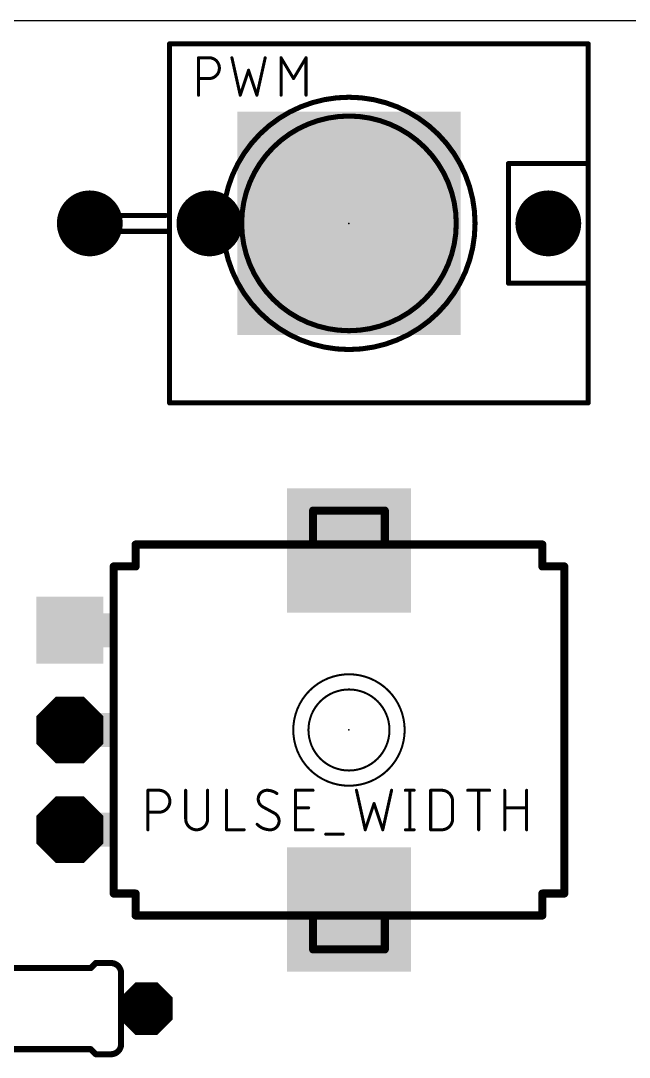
# Model space of a CAD drawing. Extents: x 0 to 102, y 0 to 43.
# Drawn here: x 15.26 to 30.53, y 17.2 to 43.18 of the extents above; entities that cross this region are included whole.
import ezdxf

# ---------------------------------------------------------------- set-up
doc = ezdxf.new("R2010")
doc.units = 0
for name, color, linetype in [('17', 110, 'CONTINUOUS'), ('20', 31, 'CONTINUOUS'), ('21', 253, 'CONTINUOUS'), ('23', 53, 'CONTINUOUS'), ('25', 253, 'CONTINUOUS'), ('41', 12, 'CONTINUOUS'), ('51', 253, 'CONTINUOUS')]:
    doc.layers.add(name, color=color, linetype=linetype)

# ---------------------------------------------------------------- blocks, each defined once
blk = doc.blocks.new('RECT')
blk.add_solid([(-0.5, -0.5), (0.5, -0.5), (-0.5, 0.5), (0.5, 0.5)])
blk = doc.blocks.new('SQUAREP')
blk.add_solid([(-0.5, -0.5), (0.5, -0.5), (-0.5, 0.5), (0.5, 0.5)])
blk = doc.blocks.new('OCTAGONP')
at = {"const_width": 0.5}
blk.add_lwpolyline([(-0.25, -0.1036), (-0.25, 0.1036), (-0.1036, 0.25), (0.1036, 0.25), (0.25, 0.1036), (0.25, -0.1036), (0.1036, -0.25), (-0.1036, -0.25), (-0.25, -0.1036), (-0.25, 0.1036)], dxfattribs=at)
blk = doc.blocks.new('ROUNDP')
at = {"const_width": 0.5}
blk.add_lwpolyline([(0, -0.25, 1), (0, 0.25, 1), (0, -0.25)], format="xyb", dxfattribs=at)

msp = doc.modelspace()

# ---------------------------------------------------------------- linework, layer by layer
at = {"layer": '20'}
msp.add_line((99.06, 43.18), (0, 43.18), dxfattribs=at)
at = {"layer": '21'}
for points, const_width in [([(18.995, 42.6318, 1), (18.995, 42.5682)], 0.0635), ([(19.0267, 42.6, 1), (18.9633, 42.6)], 0.0635), ([(29.5267, 42.6, 1), (29.4633, 42.6)], 0.0635), ([(29.495, 42.5682, 1), (29.495, 42.6318)], 0.0635), ([(23.495, 34.9377, 1), (23.495, 41.2623, 1), (23.495, 34.9377)], 0.127), ([(23.495, 35.4093, 1), (23.495, 40.7907, 1), (23.495, 35.4093)], 0.127), ([(27.495, 39.6318, 1), (27.495, 39.5682)], 0.0635), ([(27.5267, 39.6, 1), (27.4633, 39.6)], 0.0635), ([(29.5267, 39.6, 1), (29.4633, 39.6)], 0.0635), ([(29.4633, 39.6, 1), (29.5267, 39.6)], 0.0635), ([(29.495, 39.5682, 1), (29.495, 39.6318)], 0.0635), ([(16.795, 38.3318, 1), (16.795, 38.2683)], 0.0635), ([(16.8268, 38.3, 1), (16.7633, 38.3)], 0.0635), ([(18.895, 38.2683, 1), (18.895, 38.3318)], 0.0635), ([(16.795, 37.9318, 1), (16.795, 37.8682)], 0.0635), ([(19.0267, 37.9, 1), (18.9633, 37.9)], 0.0635), ([(18.995, 37.8682, 1), (18.995, 37.9318)], 0.0635), ([(16.7633, 37.9, 1), (16.8268, 37.9)], 0.0635), ([(18.9633, 37.9, 1), (19.0267, 37.9)], 0.0635), ([(27.495, 36.6318, 1), (27.495, 36.5682)], 0.0635), ([(29.5267, 36.6, 1), (29.4633, 36.6)], 0.0635), ([(29.495, 36.5682, 1), (29.495, 36.6318)], 0.0635), ([(27.4633, 36.6, 1), (27.5267, 36.6)], 0.0635), ([(29.4633, 36.6, 1), (29.5267, 36.6)], 0.0635), ([(18.995, 33.6318, 1), (18.995, 33.5682)], 0.0635), ([(18.9633, 33.6, 1), (19.0267, 33.6)], 0.0635), ([(29.4633, 33.6, 1), (29.5267, 33.6)], 0.0635), ([(29.495, 33.5682, 1), (29.495, 33.6318)], 0.0635), ([(18.1958, 30.05, 1), (18.0942, 30.05)], 0.1016), ([(18.145, 30.1008, 1), (18.145, 29.9992)], 0.1016), ([(21.345, 29.9992, 1), (21.345, 30.1008)], 0.1016), ([(26.145, 30.1008, 1), (26.145, 29.9992)], 0.1016), ([(28.3958, 30.05, 1), (28.2942, 30.05)], 0.1016), ([(28.345, 29.9992, 1), (28.345, 30.1008)], 0.1016), ([(17.6458, 29.5, 1), (17.5442, 29.5)], 0.1016), ([(17.595, 29.5508, 1), (17.595, 29.4492)], 0.1016), ([(18.0942, 29.5, 1), (18.1958, 29.5)], 0.1016), ([(18.145, 29.4492, 1), (18.145, 29.5508)], 0.1016), ([(28.345, 29.5508, 1), (28.345, 29.4492)], 0.1016), ([(28.2942, 29.5, 1), (28.3958, 29.5)], 0.1016), ([(28.9458, 29.5, 1), (28.8442, 29.5)], 0.1016), ([(28.895, 29.4492, 1), (28.895, 29.5508)], 0.1016), ([(23.495, 24.003, 1), (23.495, 26.797, 1), (23.495, 24.003)], 0.0508), ([(23.495, 24.384, 1), (23.495, 26.416, 1), (23.495, 24.384)], 0.0508), ([(17.595, 21.3508, 1), (17.595, 21.2492)], 0.1016), ([(17.5442, 21.3, 1), (17.6458, 21.3)], 0.1016), ([(18.1958, 21.3, 1), (18.0942, 21.3)], 0.1016), ([(18.145, 21.2492, 1), (18.145, 21.3508)], 0.1016), ([(28.345, 21.3508, 1), (28.345, 21.2492)], 0.1016), ([(28.3958, 21.3, 1), (28.2942, 21.3)], 0.1016), ([(28.8442, 21.3, 1), (28.9458, 21.3)], 0.1016), ([(28.895, 21.2492, 1), (28.895, 21.3508)], 0.1016), ([(18.145, 20.8008, 1), (18.145, 20.6992)], 0.1016), ([(18.0942, 20.75, 1), (18.1958, 20.75)], 0.1016), ([(21.345, 20.6992, 1), (21.345, 20.8008)], 0.1016), ([(26.145, 20.8008, 1), (26.145, 20.6992)], 0.1016), ([(28.2942, 20.75, 1), (28.3958, 20.75)], 0.1016), ([(28.345, 20.6992, 1), (28.345, 20.8008)], 0.1016), ([(16.9911, 19.4579, 1), (17.0449, 19.4041)], 0.0762), ([(17.018, 19.3929, 1), (17.018, 19.4691)], 0.0762), ([(17.145, 19.5961, 1), (17.145, 19.5199)], 0.0762), ([(17.1719, 19.5311, 1), (17.1181, 19.5849)], 0.0762), ([(17.78, 19.304, 0.4142), (17.526, 19.558)], 0.1524), ([(17.526, 19.5961, 1), (17.526, 19.5199)], 0.0762), ([(17.526, 19.5199, 1), (17.526, 19.5961)], 0.0762), ([(17.7419, 19.304, 1), (17.8181, 19.304)], 0.0762), ([(17.0449, 17.4259, 1), (16.9911, 17.3721)], 0.0762), ([(17.018, 17.3609, 1), (17.018, 17.4371)], 0.0762), ([(17.526, 17.272, 0.4142), (17.78, 17.526)], 0.1524), ([(17.8181, 17.526, 1), (17.7419, 17.526)], 0.0762), ([(17.145, 17.3101, 1), (17.145, 17.2339)], 0.0762), ([(17.1181, 17.2451, 1), (17.1719, 17.2989)], 0.0762), ([(17.526, 17.3101, 1), (17.526, 17.2339)], 0.0762), ([(17.526, 17.2339, 1), (17.526, 17.3101)], 0.0762)]:
    msp.add_lwpolyline(points, format="xyb", dxfattribs=dict(at, const_width=const_width))
for points, const_width in [([(29.495, 42.6), (18.995, 42.6)], 0.127), ([(18.995, 42.6), (18.995, 37.9)], 0.127), ([(29.495, 42.6), (29.495, 39.6)], 0.127), ([(29.495, 39.6), (27.495, 39.6)], 0.127), ([(27.495, 39.6), (27.495, 36.6)], 0.127), ([(29.495, 39.6), (29.495, 36.6)], 0.127), ([(18.895, 38.3), (16.795, 38.3)], 0.127), ([(16.795, 38.3), (16.795, 37.9)], 0.127), ([(16.795, 37.9), (18.995, 37.9)], 0.127), ([(18.995, 37.9), (18.995, 33.6)], 0.127), ([(27.495, 36.6), (29.495, 36.6)], 0.127), ([(29.495, 36.6), (29.495, 33.6)], 0.127), ([(18.995, 33.6), (29.495, 33.6)], 0.127), ([(18.145, 30.05), (18.145, 29.5)], 0.2032), ([(18.145, 30.05), (21.345, 30.05)], 0.2032), ([(26.145, 30.05), (28.345, 30.05)], 0.2032), ([(28.345, 29.5), (28.345, 30.05)], 0.2032), ([(17.595, 21.3), (17.595, 29.5)], 0.2032), ([(18.145, 29.5), (17.595, 29.5)], 0.2032), ([(28.895, 29.5), (28.345, 29.5)], 0.2032), ([(28.895, 29.5), (28.895, 21.3)], 0.2032), ([(17.595, 21.3), (18.145, 21.3)], 0.2032), ([(18.145, 21.3), (18.145, 20.75)], 0.2032), ([(28.345, 21.3), (28.895, 21.3)], 0.2032), ([(28.345, 20.75), (28.345, 21.3)], 0.2032), ([(21.345, 20.75), (18.145, 20.75)], 0.2032), ([(28.345, 20.75), (26.145, 20.75)], 0.2032), ([(17.018, 19.431), (12.192, 19.431)], 0.1524), ([(17.018, 19.431), (17.145, 19.558)], 0.1524), ([(17.526, 19.558), (17.145, 19.558)], 0.1524), ([(17.018, 17.399), (12.192, 17.399)], 0.1524), ([(17.018, 17.399), (17.145, 17.272)], 0.1524), ([(17.526, 17.272), (17.145, 17.272)], 0.1524)]:
    msp.add_lwpolyline(points, dxfattribs=dict(at, const_width=const_width))
at = {"layer": '23'}
for p in [(23.495, 38.1), (23.495, 25.4)]:
    msp.add_point(p, dxfattribs=at)
at = {"layer": '25', "const_width": 0.0762}
for points in [[(19.7231, 41.3131), (19.7231, 42.2529)], [(19.7231, 42.2529), (19.9842, 42.2529)], [(20.5592, 42.2529), (20.768, 41.3131)], [(21.1857, 41.3131), (21.3946, 42.2529)], [(21.7914, 41.3131), (21.7914, 42.2529)], [(21.7914, 42.2529), (22.1046, 41.7308)], [(22.1046, 41.7308), (22.4179, 42.2529)], [(22.4179, 42.2529), (22.4179, 41.3131)], [(20.768, 41.3131), (20.9769, 41.9396)], [(20.9769, 41.9396), (21.1857, 41.3131)], [(19.9842, 41.7308), (19.7231, 41.7308)], [(18.4531, 22.8981), (18.4531, 23.8887)], [(18.4531, 23.8887), (18.7283, 23.8887)], [(19.3998, 23.8887), (19.3998, 23.1733)], [(19.9501, 23.1733), (19.9501, 23.8887)], [(20.4257, 23.8887), (20.4257, 22.8981)], [(22.1539, 22.8981), (22.1539, 23.8887)], [(22.1539, 23.8887), (22.5942, 23.8887)], [(23.6832, 23.8887), (23.9033, 22.8981)], [(24.3436, 22.8981), (24.5637, 23.8887)], [(24.9095, 23.8887), (25.1296, 23.8887)], [(25.0196, 23.8887), (25.0196, 22.8981)], [(25.5445, 22.8981), (25.5445, 23.8887)], [(25.5445, 23.8887), (25.8197, 23.8887)], [(26.4726, 23.8887), (27.0229, 23.8887)], [(26.7478, 22.8981), (26.7478, 23.8887)], [(27.4007, 22.8981), (27.4007, 23.8887)], [(27.9511, 23.8887), (27.9511, 22.8981)], [(26.0948, 23.6135), (26.0948, 23.1733)], [(21.6322, 23.3109), (21.3296, 23.476)], [(22.1539, 23.4484), (22.4841, 23.4484)], [(23.9033, 22.8981), (24.1235, 23.5585)], [(24.1235, 23.5585), (24.3436, 22.8981)], [(27.4007, 23.4484), (27.9511, 23.4484)], [(18.7283, 23.3384), (18.4531, 23.3384)], [(20.4257, 22.8981), (20.8659, 22.8981)], [(22.5942, 22.8981), (22.1539, 22.8981)], [(24.9095, 22.8981), (25.1296, 22.8981)], [(25.8197, 22.8981), (25.5445, 22.8981)], [(22.9112, 22.788), (23.3515, 22.788)]]:
    msp.add_lwpolyline(points, dxfattribs=at)
at = {"layer": '25'}
for points, const_width in [([(19.7231, 42.272, 1), (19.7231, 42.2339)], 0.0381), ([(19.7422, 42.2529, 1), (19.7041, 42.2529)], 0.0381), ([(19.9842, 41.7308, 1), (19.9842, 42.2529)], 0.0762), ([(19.9842, 42.272, 1), (19.9842, 42.2339)], 0.0381), ([(19.9842, 42.2339, 1), (19.9842, 42.272)], 0.0381), ([(20.5778, 42.257, 1), (20.5406, 42.2488)], 0.0381), ([(21.4132, 42.2488, 1), (21.376, 42.257)], 0.0381), ([(21.8077, 42.2627, 1), (21.775, 42.2431)], 0.0381), ([(21.8104, 42.2529, 1), (21.7723, 42.2529)], 0.0381), ([(22.4369, 42.2529, 1), (22.3988, 42.2529)], 0.0381), ([(22.4342, 42.2431, 1), (22.4016, 42.2627)], 0.0381), ([(20.9949, 41.9457, 1), (20.9588, 41.9336)], 0.0381), ([(20.9949, 41.9336, 1), (20.9588, 41.9457)], 0.0381), ([(19.7231, 41.7498, 1), (19.7231, 41.7117)], 0.0381), ([(19.9842, 41.7498, 1), (19.9842, 41.7117)], 0.0381), ([(19.9842, 41.7117, 1), (19.9842, 41.7498)], 0.0381), ([(22.0883, 41.7406, 1), (22.121, 41.721)], 0.0381), ([(22.0883, 41.721, 1), (22.121, 41.7406)], 0.0381), ([(19.7041, 41.3131, 1), (19.7422, 41.3131)], 0.0381), ([(20.75, 41.3191, 1), (20.7861, 41.3071)], 0.0381), ([(20.7494, 41.309, 1), (20.7866, 41.3172)], 0.0381), ([(21.1671, 41.3172, 1), (21.2043, 41.309)], 0.0381), ([(21.1676, 41.3071, 1), (21.2038, 41.3191)], 0.0381), ([(21.7723, 41.3131, 1), (21.8104, 41.3131)], 0.0381), ([(22.3988, 41.3131, 1), (22.4369, 41.3131)], 0.0381), ([(18.4531, 23.9078, 1), (18.4531, 23.8697)], 0.0381), ([(18.4721, 23.8887, 1), (18.434, 23.8887)], 0.0381), ([(18.7283, 23.9078, 1), (18.7283, 23.8697)], 0.0381), ([(18.7283, 23.3384, 1), (18.7283, 23.8887)], 0.0762), ([(18.7283, 23.8697, 1), (18.7283, 23.9078)], 0.0381), ([(19.4188, 23.8887, 1), (19.3807, 23.8887)], 0.0381), ([(19.9691, 23.8887, 1), (19.931, 23.8887)], 0.0381), ([(20.4447, 23.8887, 1), (20.4066, 23.8887)], 0.0381), ([(21.4396, 23.8887, 0.4142), (21.2195, 23.6686)], 0.0762), ([(21.6873, 23.8062, 0.1623), (21.4396, 23.8887)], 0.0762), ([(21.4396, 23.9077, 1), (21.4396, 23.8697)], 0.0381), ([(21.4396, 23.8696, 1), (21.4396, 23.9077)], 0.0381), ([(22.1729, 23.8887, 1), (22.1348, 23.8887)], 0.0381), ([(22.1539, 23.9078, 1), (22.1539, 23.8697)], 0.0381), ([(22.5942, 23.8697, 1), (22.5942, 23.9078)], 0.0381), ([(23.7018, 23.8928, 1), (23.6646, 23.8846)], 0.0381), ([(24.5823, 23.8846, 1), (24.5451, 23.8928)], 0.0381), ([(24.9095, 23.9078, 1), (24.9095, 23.8697)], 0.0381), ([(25.0386, 23.8887, 1), (25.0005, 23.8887)], 0.0381), ([(25.1296, 23.8697, 1), (25.1296, 23.9078)], 0.0381), ([(25.5445, 23.9078, 1), (25.5445, 23.8697)], 0.0381), ([(25.5636, 23.8887, 1), (25.5255, 23.8887)], 0.0381), ([(25.8197, 23.9078, 1), (25.8197, 23.8697)], 0.0381), ([(26.0948, 23.6135, 0.4142), (25.8197, 23.8887)], 0.0762), ([(25.8197, 23.8697, 1), (25.8197, 23.9078)], 0.0381), ([(26.4726, 23.9078, 1), (26.4726, 23.8697)], 0.0381), ([(26.7668, 23.8887, 1), (26.7287, 23.8887)], 0.0381), ([(27.0229, 23.8697, 1), (27.0229, 23.9078)], 0.0381), ([(27.4198, 23.8887, 1), (27.3817, 23.8887)], 0.0381), ([(27.9701, 23.8887, 1), (27.932, 23.8887)], 0.0381), ([(21.2385, 23.6686, 1), (21.2004, 23.6686)], 0.0381), ([(21.2004, 23.6686, 1), (21.2385, 23.6686)], 0.0381), ([(21.2195, 23.6686, 0.2656), (21.3296, 23.476)], 0.0762), ([(21.6758, 23.7909, 1), (21.6987, 23.8214)], 0.0381), ([(26.1139, 23.6135, 1), (26.0758, 23.6135)], 0.0381), ([(21.3387, 23.4927, 1), (21.3204, 23.4592)], 0.0381), ([(21.3199, 23.4595, 1), (21.3392, 23.4924)], 0.0381), ([(22.1539, 23.4675, 1), (22.1539, 23.4294)], 0.0381), ([(22.4841, 23.4294, 1), (22.4841, 23.4675)], 0.0381), ([(24.1415, 23.5645, 1), (24.1054, 23.5525)], 0.0381), ([(24.1415, 23.5525, 1), (24.1054, 23.5645)], 0.0381), ([(26.0758, 23.6135, 1), (26.1139, 23.6135)], 0.0381), ([(27.4007, 23.4675, 1), (27.4007, 23.4294)], 0.0381), ([(27.9511, 23.4294, 1), (27.9511, 23.4675)], 0.0381), ([(18.4531, 23.3574, 1), (18.4531, 23.3193)], 0.0381), ([(18.7283, 23.3574, 1), (18.7283, 23.3193)], 0.0381), ([(18.7283, 23.3193, 1), (18.7283, 23.3574)], 0.0381), ([(19.3998, 23.1733, 1), (19.9501, 23.1733)], 0.0762), ([(19.4188, 23.1733, 1), (19.3807, 23.1733)], 0.0381), ([(19.3807, 23.1733, 1), (19.4188, 23.1733)], 0.0381), ([(19.9691, 23.1733, 1), (19.931, 23.1733)], 0.0381), ([(19.931, 23.1733, 1), (19.9691, 23.1733)], 0.0381), ([(21.5222, 22.8981, 0.4142), (21.7423, 23.1182)], 0.0762), ([(21.7423, 23.1182, 0.2656), (21.6322, 23.3109)], 0.0762), ([(21.6419, 23.3273, 1), (21.6226, 23.2944)], 0.0381), ([(21.6231, 23.2941, 1), (21.6414, 23.3276)], 0.0381), ([(21.7614, 23.1182, 1), (21.7233, 23.1182)], 0.0381), ([(21.7233, 23.1182, 1), (21.7614, 23.1182)], 0.0381), ([(25.8197, 22.8981, 0.4142), (26.0948, 23.1733)], 0.0762), ([(26.1139, 23.1733, 1), (26.0758, 23.1733)], 0.0381), ([(26.0758, 23.1733, 1), (26.1139, 23.1733)], 0.0381), ([(18.434, 22.8981, 1), (18.4721, 22.8981)], 0.0381), ([(20.4257, 22.9171, 1), (20.4257, 22.879)], 0.0381), ([(20.4066, 22.8981, 1), (20.4447, 22.8981)], 0.0381), ([(20.8659, 22.879, 1), (20.8659, 22.9171)], 0.0381), ([(21.2055, 23.0491, 1), (21.1784, 23.0223)], 0.0381), ([(21.192, 23.0357, 0.2), (21.5222, 22.8981)], 0.0762), ([(21.5222, 22.9171, 1), (21.5222, 22.879)], 0.0381), ([(21.5222, 22.8791, 1), (21.5222, 22.9171)], 0.0381), ([(22.1348, 22.8981, 1), (22.1729, 22.8981)], 0.0381), ([(22.1539, 22.9171, 1), (22.1539, 22.879)], 0.0381), ([(22.5942, 22.879, 1), (22.5942, 22.9171)], 0.0381), ([(23.8853, 22.9041, 1), (23.9214, 22.8921)], 0.0381), ([(23.8847, 22.894, 1), (23.9219, 22.9022)], 0.0381), ([(24.325, 22.9022, 1), (24.3622, 22.894)], 0.0381), ([(24.3255, 22.8921, 1), (24.3617, 22.9041)], 0.0381), ([(24.9095, 22.9171, 1), (24.9095, 22.879)], 0.0381), ([(25.0005, 22.8981, 1), (25.0386, 22.8981)], 0.0381), ([(25.1296, 22.879, 1), (25.1296, 22.9171)], 0.0381), ([(25.5445, 22.9171, 1), (25.5445, 22.879)], 0.0381), ([(25.5255, 22.8981, 1), (25.5636, 22.8981)], 0.0381), ([(25.8197, 22.9171, 1), (25.8197, 22.879)], 0.0381), ([(25.8197, 22.879, 1), (25.8197, 22.9171)], 0.0381), ([(26.7287, 22.8981, 1), (26.7668, 22.8981)], 0.0381), ([(27.3817, 22.8981, 1), (27.4198, 22.8981)], 0.0381), ([(27.932, 22.8981, 1), (27.9701, 22.8981)], 0.0381), ([(22.9112, 22.8071, 1), (22.9112, 22.769)], 0.0381), ([(23.3515, 22.769, 1), (23.3515, 22.8071)], 0.0381)]:
    msp.add_lwpolyline(points, format="xyb", dxfattribs=dict(at, const_width=const_width))
at = {"layer": '51'}
for points, const_width in [([(24.395, 30.9), (22.595, 30.9)], 0.2032), ([(22.595, 30.9), (22.595, 30.15)], 0.2032), ([(24.395, 30.15), (24.395, 30.9)], 0.2032), ([(18.145, 30.05), (28.345, 30.05)], 0.2032), ([(28.345, 20.75), (18.145, 20.75)], 0.2032), ([(22.595, 20.65), (22.595, 19.9)], 0.2032), ([(24.395, 19.9), (24.395, 20.65)], 0.2032), ([(22.595, 19.9), (24.395, 19.9)], 0.2032), ([(17.78, 17.526), (17.78, 19.304)], 0.1524), ([(18.034, 18.415), (18.415, 18.415)], 0.6096)]:
    msp.add_lwpolyline(points, dxfattribs=dict(at, const_width=const_width))
for points, const_width in [([(22.595, 30.9508, 1), (22.595, 30.8492)], 0.1016), ([(22.6458, 30.9, 1), (22.5442, 30.9)], 0.1016), ([(24.4458, 30.9, 1), (24.3442, 30.9)], 0.1016), ([(24.395, 30.8492, 1), (24.395, 30.9508)], 0.1016), ([(18.145, 30.1008, 1), (18.145, 29.9992)], 0.1016), ([(22.5442, 30.15, 1), (22.6458, 30.15)], 0.1016), ([(24.3442, 30.15, 1), (24.4458, 30.15)], 0.1016), ([(28.345, 29.9992, 1), (28.345, 30.1008)], 0.1016), ([(18.145, 20.8008, 1), (18.145, 20.6992)], 0.1016), ([(28.345, 20.6992, 1), (28.345, 20.8008)], 0.1016), ([(22.6458, 20.65, 1), (22.5442, 20.65)], 0.1016), ([(24.4458, 20.65, 1), (24.3442, 20.65)], 0.1016), ([(22.595, 19.9508, 1), (22.595, 19.8492)], 0.1016), ([(22.5442, 19.9, 1), (22.6458, 19.9)], 0.1016), ([(24.3442, 19.9, 1), (24.4458, 19.9)], 0.1016), ([(24.395, 19.8492, 1), (24.395, 19.9508)], 0.1016), ([(17.8181, 19.304, 1), (17.7419, 19.304)], 0.0762), ([(18.034, 18.5674, 1), (18.034, 18.2626)], 0.3048), ([(18.415, 18.2626, 1), (18.415, 18.5674)], 0.3048), ([(17.7419, 17.526, 1), (17.8181, 17.526)], 0.0762)]:
    msp.add_lwpolyline(points, format="xyb", dxfattribs=dict(at, const_width=const_width))

# ---------------------------------------------------------------- block references
at = {"layer": '17'}
for name, p, xscale, yscale, rotation in [('ROUNDP', (16.995, 38.1), 1.65, 1.65, 270), ('ROUNDP', (16.995, 38.1), 1.65, 1.65, 270), ('ROUNDP', (19.995, 38.1), 1.65, 1.65, 270), ('ROUNDP', (19.995, 38.1), 1.65, 1.65, 270), ('ROUNDP', (28.495, 38.1), 1.65, 1.65, 270), ('ROUNDP', (28.495, 38.1), 1.65, 1.65, 270), ('SQUAREP', (23.495, 29.9), 3.116, 3.116, 180), ('SQUAREP', (23.495, 29.9), 3.116, 3.116, 180), ('SQUAREP', (16.495, 27.9), 1.6764, 1.6764, 180), ('SQUAREP', (16.495, 27.9), 1.6764, 1.6764, 180), ('OCTAGONP', (16.495, 25.4), 1.6764, 1.6764, 180), ('OCTAGONP', (16.495, 25.4), 1.6764, 1.6764, 180), ('OCTAGONP', (16.495, 22.9), 1.6764, 1.6764, 180), ('OCTAGONP', (16.495, 22.9), 1.6764, 1.6764, 180), ('SQUAREP', (23.495, 20.9), 3.116, 3.116, 180), ('SQUAREP', (23.495, 20.9), 3.116, 3.116, 180)]:
    msp.add_blockref(name, p, dxfattribs=dict(at, xscale=xscale, yscale=yscale, rotation=rotation))
at = {"layer": '17', "xscale": 1.3208, "yscale": 1.3208}
msp.add_blockref('OCTAGONP', (18.415, 18.415), dxfattribs=at)
msp.add_blockref('OCTAGONP', (18.415, 18.415), dxfattribs=at)
at = {"layer": '41', "xscale": 5.6, "yscale": 5.6, "rotation": 270}
msp.add_blockref('RECT', (23.495, 38.1), dxfattribs=at)
at = {"layer": '51', "xscale": 0.85, "yscale": 1.325, "rotation": 270}
for p in [(16.8325, 27.9), (16.8325, 25.4), (16.8325, 22.9)]:
    msp.add_blockref('RECT', p, dxfattribs=at)
at = {"layer": '51', "xscale": 0.254, "yscale": 0.6096}
msp.add_blockref('RECT', (17.907, 18.415), dxfattribs=at)

doc.saveas('drawing.dxf')
